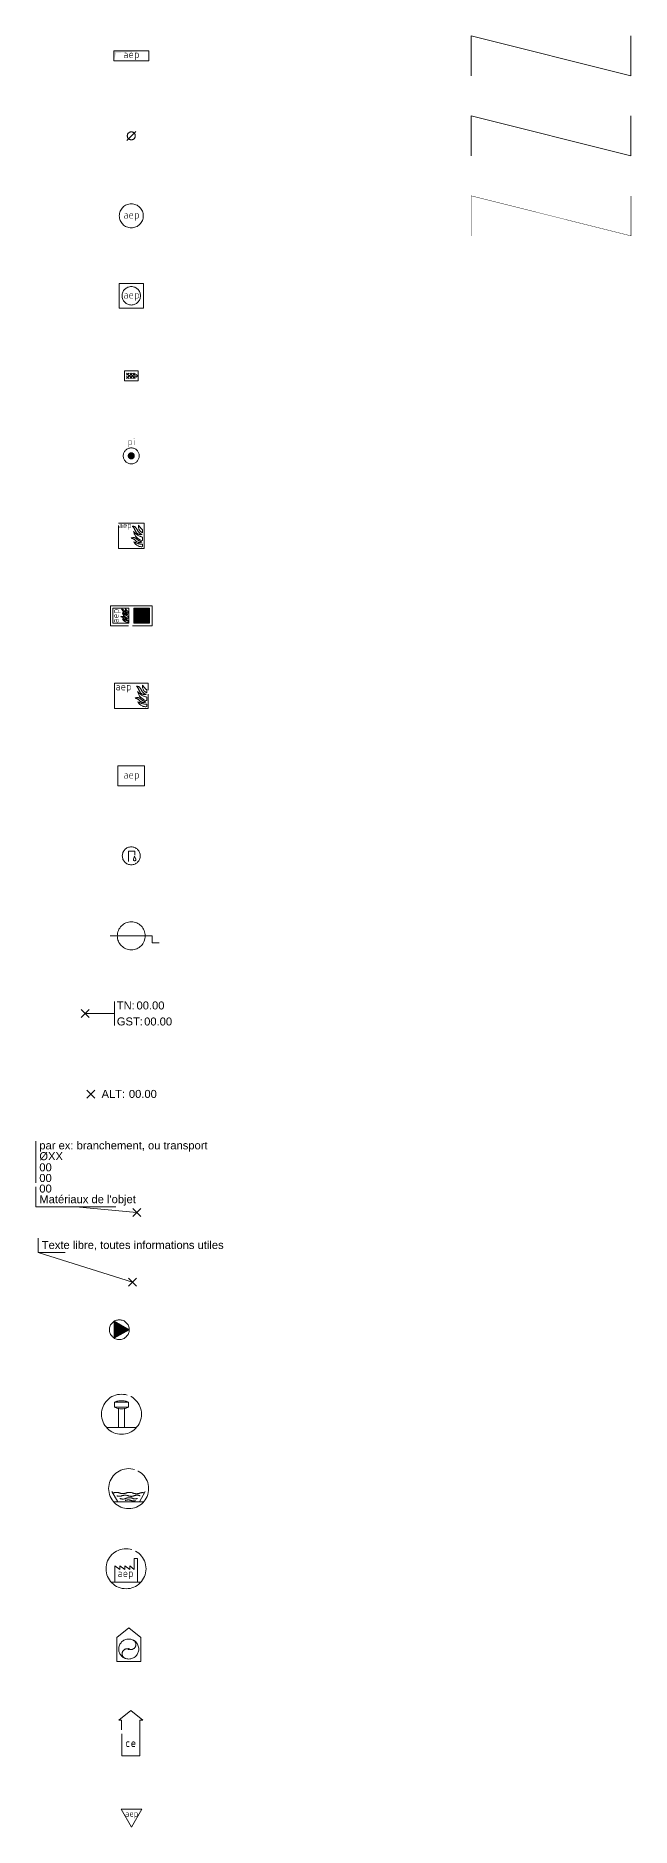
# Model space of a CAD drawing. Header units: metres. Extents: x 3068 to 3311, y 1718 to 1911.
# Drawn here: x 3077.66 to 3092.55, y 1865.97 to 1910.75 of the extents above; entities that cross this region are included whole.
import ezdxf
from ezdxf.enums import TextEntityAlignment as Align

# ---------------------------------------------------------------- set-up
doc = ezdxf.new("R2010")
doc.units = ezdxf.units.M
doc.header["$PDMODE"] = 3
doc.header["$PDSIZE"] = 0.1
doc.linetypes.add('Socle_Continu', pattern=[2.5, 2.5, 0])
for name, color, linetype, lineweight in [('EAUPO_SCI', 140, 'Socle_Continu', 13), ('EAUPO_SCS', 140, 'Socle_Continu', 13), ('EAUPO_SCT', 140, 'Socle_Continu', 13)]:
    doc.layers.add(name, color=color, linetype=linetype, lineweight=lineweight)
doc.styles.add('Reseaux', font='arial.ttf')
doc.styles.get("Standard").update_dxf_attribs({"font": 'arial.ttf'})
doc.linetypes.add('AL_0021', pattern='A,3,-0.2,0.2,-0.381,["aep",Standard,S=0.254,R=0,X=-0.254,Y=-0.1],-0.381,0.2,-0.2', length=4.562)
doc.linetypes.add('AL_0022', pattern='A,3,-0.2,0.2,-0.508,["|aep|",Standard,S=0.254,R=0,X=-0.4,Y=-0.1],-0.508,0.2,-0.2', length=4.816)
doc.linetypes.add('AL_0023', pattern='A,4,-0.254,["| |",Standard,S=0.254,R=0,X=-0.127,Y=-0.1],-0.254', length=4.508)

# ---------------------------------------------------------------- blocks, each defined once
blk = doc.blocks.new('AP_0006')
at = {"layer": 'EAUPO_SCS', "linetype": 'Socle_Continu', "flags": 128}
blk.add_lwpolyline([(0, 0.64), (0.64, 0.64), (0.64, 0), (0, 0)], close=True, dxfattribs=at)
at = {"layer": 'EAUPO_SCS', "linetype": 'Socle_Continu', "const_width": 0.0105, "flags": 128}
for points in [[(0.059, 0.613, -0.408207), (0.087, 0.586), (0.087, 0.519), (0.048, 0.519, -1.002527), (0.048, 0.566)], [(0.197, 0.519), (0.158, 0.519, -0.408864), (0.134, 0.543), (0.134, 0.582, -0.99952), (0.197, 0.582), (0.197, 0.566), (0.134, 0.566)], [(0.244, 0.472), (0.244, 0.613), (0.279, 0.613, -0.410969), (0.307, 0.586), (0.307, 0.547, -0.406349), (0.279, 0.519), (0.244, 0.519)]]:
    blk.add_lwpolyline(points, format="xyb", dxfattribs=at)
for points in [[(0.032, 0.613), (0.059, 0.613)], [(0.087, 0.566), (0.048, 0.566)]]:
    blk.add_lwpolyline(points, dxfattribs=at)
at = {"layer": 'EAUPO_SCS', "linetype": 'Socle_Continu', "flags": 128}
for points in [[(0.589, 0.354, -0.196315), (0.467, 0.471, 0.302771), (0.348, 0.565, -0.066776), (0.43, 0.429, 0.359193), (0.589, 0.354)], [(0.604, 0.471, -0.103995), (0.503, 0.59, 0.364572), (0.604, 0.399), (0.604, 0.471)], [(0.584, 0.168, -0.127976), (0.457, 0.241, 0.325176), (0.319, 0.264, -0.168604), (0.428, 0.198, 0.340764), (0.584, 0.168)], [(0.604, 0.288, -0.182354), (0.377, 0.432, 0.304591), (0.604, 0.201), (0.604, 0.288)], [(0.604, 0.116, -0.18252), (0.386, 0.173, 0.341805), (0.604, 0.051), (0.604, 0.116)]]:
    blk.add_lwpolyline(points, format="xyb", close=True, dxfattribs=at)
at = {"layer": 'EAUPO_SCS', "linetype": 'Socle_Continu', "flags": 9}
for tag, p in [('ID', (1.127, 0.872)), ('NATURE', (1.127, 0.55)), ('CALQUE', (1.127, -0.092)), ('FAMILLE', (1.127, 0.229)), ('PCRS', (1.127, -0.413)), ('NUM', (1.127, -0.735))]:
    blk.add_attdef(tag, p, '', height=0.2, dxfattribs=at)
blk = doc.blocks.new('AP_0005')
at = {"layer": 'EAUPO_SCS', "linetype": 'Socle_Continu'}
h = blk.add_hatch(color=256, dxfattribs=at)
h.dxf.hatch_style = 1
h.paths.add_polyline_path([(-0.075, 0, 1), (0.075, 0, 1)])
at = {"layer": 'EAUPO_SCS', "linetype": 'Socle_Continu', "const_width": 0.00829, "flags": 128}
for points in [[(-0.064, 0.218), (-0.064, 0.384), (-0.022, 0.384, -0.410802), (0.01, 0.352), (0.01, 0.304, -0.396178), (-0.022, 0.274), (-0.055, 0.274)], [(0.073, 0.432, 1.017983), (0.066, 0.437, 0.985387), (0.073, 0.432)]]:
    blk.add_lwpolyline(points, format="xyb", dxfattribs=at)
blk.add_lwpolyline([(0.07, 0.273), (0.07, 0.384)], dxfattribs=at)
at = {"layer": 'EAUPO_SCS', "linetype": 'Socle_Continu'}
for radius in [0.2, 0.075]:
    blk.add_circle((0, 0), radius, dxfattribs=at)
at = {"layer": 'EAUPO_SCS', "linetype": 'Socle_Continu', "flags": 9}
for tag, p in [('ID', (0.794, 0.545)), ('NATURE', (0.794, 0.224)), ('FAMILLE', (0.794, -0.098)), ('CALQUE', (0.794, -0.419)), ('PCRS', (0.794, -0.74)), ('NUM', (0.794, -1.061))]:
    blk.add_attdef(tag, p, '', height=0.2, dxfattribs=at)
blk = doc.blocks.new('AP_0000')
at = {"layer": 'EAUPO_SCS', "linetype": 'Socle_Continu'}
blk.add_hatch(color=256, dxfattribs=at).paths.add_polyline_path([(0, 0), (0.056, 0.2), (0.87, 0.25), (0, 0.25)])
at = {"layer": 'EAUPO_SCS', "linetype": 'Socle_Continu', "flags": 128}
blk.add_lwpolyline([(0, 0), (0.87, 0), (0.87, 0.25), (0, 0.25)], close=True, dxfattribs=at)
at = {"layer": 'EAUPO_SCS', "linetype": 'Socle_Continu', "const_width": 0.0132, "flags": 128}
for points in [[(0.301, 0.194, -0.408207), (0.336, 0.159), (0.336, 0.075), (0.287, 0.075, -1.002527), (0.287, 0.135)], [(0.475, 0.075), (0.425, 0.075, -0.408864), (0.395, 0.105), (0.395, 0.155, -0.99952), (0.475, 0.155), (0.475, 0.135), (0.395, 0.135)], [(0.534, 0.016), (0.534, 0.194), (0.578, 0.194, -0.410969), (0.613, 0.159), (0.613, 0.11, -0.406349), (0.578, 0.075), (0.534, 0.075)]]:
    blk.add_lwpolyline(points, format="xyb", dxfattribs=at)
for points in [[(0.267, 0.194), (0.301, 0.194)], [(0.336, 0.135), (0.287, 0.135)]]:
    blk.add_lwpolyline(points, dxfattribs=at)
at = {"layer": 'EAUPO_SCS', "linetype": 'Socle_Continu', "flags": 9}
for tag, p in [('ID', (1.251, 0.778)), ('NATURE', (1.251, 0.457)), ('CALQUE', (1.251, -0.185)), ('FAMILLE', (1.251, 0.136)), ('PCRS', (1.251, -0.507)), ('TYPE', (1.251, -0.828))]:
    blk.add_attdef(tag, p, '', height=0.2, dxfattribs=at)
blk = doc.blocks.new('AP_0013')
at = {"layer": 'EAUPO_SCI', "linetype": 'Socle_Continu'}
blk.add_point((0, 0), dxfattribs=at)
at = {"layer": 'EAUPO_SCI', "linetype": 'Socle_Continu', "insert": (0.268, 0.01), "char_height": 0.2, "attachment_point": 4}
blk.add_mtext_dynamic_manual_height_columns('ALT:', width=0.46273, gutter_width=1, heights=[0], dxfattribs=at)
at = {"layer": 'EAUPO_SCI', "linetype": 'Socle_Continu'}
blk.add_attdef('ALT', text='', height=0.2, dxfattribs=at).set_placement((0.952, 0.01), align=Align.MIDDLE_LEFT)
at = {"layer": 'EAUPO_SCI', "linetype": 'Socle_Continu', "style": 'Reseaux', "flags": 9}
for tag, p in [('NATURE', (1.998, -0.116)), ('ID', (1.998, 0.205)), ('FAMILLE', (1.998, -0.437)), ('CALQUE', (1.998, -0.758))]:
    blk.add_attdef(tag, p, '', height=0.2, dxfattribs=at)
at = {"layer": 'EAUPO_SCI', "linetype": 'Socle_Continu', "flags": 9}
blk.add_attdef('TYPE', (2.005, -1.06), '', height=0.2, dxfattribs=at)
blk = doc.blocks.new('AP_0001')
at = {"layer": 'EAUPO_SCS', "linetype": 'Socle_Continu'}
blk.add_line((0.112, 0.112), (-0.113, -0.113), dxfattribs=at)
blk.add_circle((0, 0), 0.1, dxfattribs=at)
at = {"layer": 'EAUPO_SCS', "linetype": 'Socle_Continu', "flags": 9}
for tag, p in [('ID', (0.809, 0.507)), ('NATURE', (0.809, 0.186)), ('FAMILLE', (0.809, -0.135)), ('CALQUE', (0.809, -0.456)), ('PCRS', (0.809, -0.778))]:
    blk.add_attdef(tag, p, '', height=0.2, dxfattribs=at)
blk = doc.blocks.new('AP_0002')
at = {"layer": 'EAUPO_SCS', "linetype": 'Socle_Continu', "const_width": 0.0132, "flags": 128}
for points in [[(-0.134, 0.059, -0.408207), (-0.099, 0.025), (-0.099, -0.059), (-0.149, -0.059, -1.002527), (-0.149, 0)], [(0.039, -0.059), (-0.01, -0.059, -0.408864), (-0.04, -0.03), (-0.04, 0.02, -0.99952), (0.039, 0.02), (0.039, 0), (-0.04, 0)], [(0.099, -0.119), (0.099, 0.059), (0.143, 0.059, -0.410969), (0.178, 0.025), (0.178, -0.025, -0.406349), (0.143, -0.059), (0.099, -0.059)]]:
    blk.add_lwpolyline(points, format="xyb", dxfattribs=at)
for points in [[(-0.168, 0.059), (-0.134, 0.059)], [(-0.099, 0), (-0.149, 0)]]:
    blk.add_lwpolyline(points, dxfattribs=at)
at = {"layer": 'EAUPO_SCS', "linetype": 'Socle_Continu'}
blk.add_circle((0, 0), 0.3, dxfattribs=at)
at = {"layer": 'EAUPO_SCS', "linetype": 'Socle_Continu', "flags": 9}
for tag, p in [('NATURE', (0.717, 0.338)), ('ID', (0.717, 0.66)), ('FAMILLE', (0.717, 0.017)), ('CALQUE', (0.717, -0.304)), ('PCRS', (0.717, -0.626)), ('TYPE', (0.717, -0.947))]:
    blk.add_attdef(tag, p, '', height=0.2, dxfattribs=at)
blk = doc.blocks.new('AP_0003')
at = {"layer": 'EAUPO_SCS', "linetype": 'Socle_Continu', "flags": 128}
blk.add_lwpolyline([(0, 0.613), (0.613, 0.614), (0.613, 0), (0, 0)], close=True, dxfattribs=at)
at = {"layer": 'EAUPO_SCS', "linetype": 'Socle_Continu', "const_width": 0.0132, "flags": 128}
for points in [[(0.173, 0.366, -0.408207), (0.207, 0.331), (0.207, 0.247), (0.158, 0.247, -1.002527), (0.158, 0.307)], [(0.346, 0.247), (0.297, 0.247, -0.408864), (0.267, 0.277), (0.267, 0.327, -0.99952), (0.346, 0.327), (0.346, 0.307), (0.267, 0.307)], [(0.405, 0.188), (0.405, 0.366), (0.45, 0.366, -0.410969), (0.485, 0.331), (0.485, 0.282, -0.406349), (0.45, 0.247), (0.405, 0.247)]]:
    blk.add_lwpolyline(points, format="xyb", dxfattribs=at)
for points in [[(0.138, 0.366), (0.173, 0.366)], [(0.207, 0.307), (0.158, 0.307)]]:
    blk.add_lwpolyline(points, dxfattribs=at)
at = {"layer": 'EAUPO_SCS', "linetype": 'Socle_Continu'}
blk.add_circle((0.306, 0.307), 0.23, dxfattribs=at)
at = {"layer": 'EAUPO_SCS', "linetype": 'Socle_Continu', "flags": 9}
for tag, p in [('NATURE', (1.059, 0.708)), ('ID', (1.059, 1.029)), ('FAMILLE', (1.059, 0.387)), ('CALQUE', (1.059, 0.066)), ('TYPE', (1.059, -0.577)), ('PCRS', (1.059, -0.256))]:
    blk.add_attdef(tag, p, '', height=0.2, dxfattribs=at)
blk = doc.blocks.new('AP_0004')
at = {"layer": 'EAUPO_SCS', "linetype": 'Socle_Continu'}
for p, q in [((0.054, 0.061), (0.188, 0.195)), ((0.054, 0.143), (0.106, 0.195)), ((0.054, 0.189), (0.188, 0.055)), ((0.054, 0.107), (0.106, 0.055)), ((0.13, 0.195), (0.27, 0.055)), ((0.13, 0.055), (0.27, 0.195)), ((0.212, 0.195), (0.263, 0.144)), ((0.212, 0.055), (0.263, 0.106))]:
    blk.add_line(p, q, dxfattribs=at)
at = {"layer": 'EAUPO_SCS', "linetype": 'Socle_Continu', "flags": 128}
blk.add_lwpolyline([(0, 0.25), (0.34, 0.25), (0.34, 0), (0, 0)], close=True, dxfattribs=at)
at = {"layer": 'EAUPO_SCS', "linetype": 'Socle_Continu'}
blk.add_circle((0.286, 0.125), 0.0295, dxfattribs=at)
at = {"layer": 'EAUPO_SCS', "linetype": 'Socle_Continu', "flags": 9}
for tag, p in [('ID', (0.913, 0.916)), ('NATURE', (0.913, 0.595)), ('FAMILLE', (0.913, 0.274)), ('CALQUE', (0.913, -0.048)), ('PCRS', (0.913, -0.369)), ('TYPE', (0.913, -1.011)), ('DIAM', (0.913, -0.69))]:
    blk.add_attdef(tag, p, '', height=0.2, dxfattribs=at)
blk = doc.blocks.new('AP_0007')
at = {"layer": 'EAUPO_SCS', "linetype": 'Socle_Continu'}
blk.add_hatch(color=256, dxfattribs=at).paths.add_polyline_path([(0.59, 0.062), (0.59, 0.437), (0.983, 0.437), (0.983, 0.062)])
at = {"layer": 'EAUPO_SCS', "linetype": 'Socle_Continu', "flags": 128}
for points in [[(1.049, 0), (1.049, 0.5), (0, 0.5), (0, 0)], [(0.066, 0.437), (0.459, 0.437), (0.459, 0.062), (0.066, 0.062)], [(0.59, 0.062), (0.59, 0.437), (0.983, 0.437), (0.983, 0.062)]]:
    blk.add_lwpolyline(points, close=True, dxfattribs=at)
at = {"layer": 'EAUPO_SCS', "linetype": 'Socle_Continu', "const_width": 0.0115, "flags": 128}
for points in [[(0.255, 0.333), (0.099, 0.333), (0.099, 0.372, -0.410969), (0.129, 0.402), (0.173, 0.402, -0.406349), (0.203, 0.372), (0.203, 0.333)], [(0.203, 0.281), (0.203, 0.238, -0.408864), (0.177, 0.212), (0.134, 0.212, -0.99952), (0.134, 0.281), (0.151, 0.281), (0.151, 0.212)]]:
    blk.add_lwpolyline(points, format="xyb", dxfattribs=at)
at = {"layer": 'EAUPO_SCS', "linetype": 'Socle_Continu', "flags": 128}
blk.add_lwpolyline([(0.099, 0.099, 0.0115, 0.0115, 0), (0.099, 0.13, 0.0115, 0.0115, -0.408207), (0.129, 0.16, 0.0115, 0.0115, 0), (0.203, 0.16, 0.0115, 0.0115, 0), (0.203, 0.117, 0.0115, 0.0115, -1.002527), (0.151, 0.117, 0.0115, 0.0115, 0), (0.151, 0.16, 0, 0, 0)], format="xyseb", dxfattribs=at)
for points in [[(0.43, 0.167, -0.127976), (0.351, 0.213, 0.325176), (0.265, 0.227, -0.168604), (0.333, 0.186, 0.340764), (0.43, 0.167)], [(0.434, 0.284, -0.196315), (0.357, 0.357, 0.302771), (0.283, 0.416, -0.066776), (0.334, 0.331, 0.359193), (0.434, 0.284)], [(0.443, 0.242, -0.182354), (0.301, 0.332, 0.304591), (0.443, 0.188), (0.443, 0.242)], [(0.443, 0.135, -0.18252), (0.307, 0.171, 0.341805), (0.443, 0.094), (0.443, 0.135)], [(0.443, 0.357, -0.103995), (0.38, 0.431, 0.364572), (0.443, 0.312), (0.443, 0.357)]]:
    blk.add_lwpolyline(points, format="xyb", close=True, dxfattribs=at)
at = {"layer": 'EAUPO_SCS', "linetype": 'Socle_Continu', "flags": 9}
for tag, p in [('ID', (1.427, 0.819)), ('NATURE', (1.427, 0.498)), ('CALQUE', (1.427, -0.145)), ('FAMILLE', (1.427, 0.177)), ('PCRS', (1.427, -0.466)), ('NUM', (1.427, -0.787))]:
    blk.add_attdef(tag, p, '', height=0.2, dxfattribs=at)
blk = doc.blocks.new('AP_0008')
at = {"layer": 'EAUPO_SCS', "linetype": 'Socle_Continu', "flags": 128}
blk.add_lwpolyline([(0.84, 0), (0, 0), (0, 0.64), (0.839, 0.64)], close=True, dxfattribs=at)
at = {"layer": 'EAUPO_SCS', "linetype": 'Socle_Continu', "const_width": 0.0132, "flags": 128}
for points in [[(0.086, 0.585, -0.408207), (0.121, 0.55), (0.121, 0.466), (0.072, 0.466, -1.002527), (0.072, 0.525)], [(0.26, 0.466), (0.21, 0.466, -0.408864), (0.18, 0.495), (0.18, 0.545, -0.99952), (0.26, 0.545), (0.26, 0.525), (0.18, 0.525)], [(0.319, 0.406), (0.319, 0.585), (0.363, 0.585, -0.410969), (0.398, 0.55), (0.398, 0.5, -0.406349), (0.363, 0.466), (0.319, 0.466)]]:
    blk.add_lwpolyline(points, format="xyb", dxfattribs=at)
for points in [[(0.052, 0.585), (0.086, 0.584)], [(0.121, 0.525), (0.072, 0.525)]]:
    blk.add_lwpolyline(points, dxfattribs=at)
at = {"layer": 'EAUPO_SCS', "linetype": 'Socle_Continu', "flags": 128}
for points in [[(0.789, 0.354, -0.196315), (0.667, 0.471, 0.302771), (0.548, 0.565, -0.066776), (0.63, 0.429, 0.359193), (0.789, 0.354)], [(0.804, 0.47, -0.103995), (0.703, 0.59, 0.364572), (0.804, 0.399), (0.804, 0.47)], [(0.783, 0.168, -0.127976), (0.656, 0.241, 0.325176), (0.519, 0.264, -0.168604), (0.628, 0.198, 0.340764), (0.783, 0.168)], [(0.804, 0.288, -0.182354), (0.577, 0.432, 0.304591), (0.804, 0.201), (0.804, 0.288)], [(0.804, 0.116, -0.18252), (0.586, 0.173, 0.341805), (0.804, 0.051), (0.804, 0.116)]]:
    blk.add_lwpolyline(points, format="xyb", close=True, dxfattribs=at)
at = {"layer": 'EAUPO_SCS', "linetype": 'Socle_Continu', "flags": 9}
for tag, p in [('ID', (1.25, 0.901)), ('NATURE', (1.25, 0.58)), ('FAMILLE', (1.25, 0.259)), ('CALQUE', (1.25, -0.063)), ('PCRS', (1.25, -0.384)), ('NUM', (1.25, -0.705))]:
    blk.add_attdef(tag, p, '', height=0.2, dxfattribs=at)
blk = doc.blocks.new('AP_0010')
at = {"layer": 'EAUPO_SCS', "linetype": 'Socle_Continu', "flags": 128}
blk.add_lwpolyline([(-0.07, -0.141), (-0.07, 0.113), (0.085, 0.113), (0.085, 0.014)], dxfattribs=at)
blk.add_lwpolyline([(0.113, -0.083), (0.084, -0.008), (0.056, -0.083, 1.456094)], format="xyb", close=True, dxfattribs=at)
at = {"layer": 'EAUPO_SCS', "linetype": 'Socle_Continu'}
blk.add_circle((0, 0), 0.225, dxfattribs=at)
at = {"layer": 'EAUPO_SCS', "linetype": 'Socle_Continu', "flags": 9}
for tag, p in [('NATURE', (0.705, 0.322)), ('ID', (0.705, 0.643)), ('FAMILLE', (0.705, 0)), ('CALQUE', (0.705, -0.321)), ('PCRS', (0.705, -0.642)), ('TYPE', (0.705, -0.964))]:
    blk.add_attdef(tag, p, '', height=0.2, dxfattribs=at)
blk = doc.blocks.new('*U309')
at = {"layer": 'EAUPO_SCI', "linetype": 'Socle_Continu'}
blk.add_line((0.733, 0), (0, 0), dxfattribs=at)
at = {"layer": 'EAUPO_SCI', "linetype": 'Socle_Continu', "flags": 128}
blk.add_lwpolyline([(0.733, -0.3), (0.733, 0.3)], dxfattribs=at)
at = {"layer": 'EAUPO_SCI', "linetype": 'Socle_Continu'}
blk.add_point((0, 0), dxfattribs=at)
at = {"layer": 'EAUPO_SCI', "linetype": 'Socle_Continu', "char_height": 0.2, "attachment_point": 4}
for s, insert in [('TN:', (0.793, 0.2)), ('GST:', (0.793, -0.201))]:
    blk.add_mtext_dynamic_manual_height_columns(s, width=0.46273, gutter_width=1, heights=[0], dxfattribs=dict(at, insert=insert))
at = {"layer": 'EAUPO_SCI', "linetype": 'Socle_Continu'}
for tag, p in [('TN', (1.286, 0.2)), ('GST', (1.477, -0.201))]:
    blk.add_attdef(tag, text='', height=0.2, dxfattribs=at).set_placement(p, align=Align.MIDDLE_LEFT)
at = {"layer": 'EAUPO_SCI', "linetype": 'Socle_Continu', "style": 'Reseaux', "flags": 9}
for tag, p in [('ID', (2.428, 0.07)), ('NATURE', (2.428, -0.251)), ('FAMILLE', (2.428, -0.573)), ('CALQUE', (2.428, -0.894))]:
    blk.add_attdef(tag, p, '', height=0.2, dxfattribs=at)
blk = doc.blocks.new('*U293')
at = {"layer": 'EAUPO_SCI', "linetype": 'Socle_Continu'}
blk.add_line((-1.527, 0.144), (0, 0), dxfattribs=at)
at = {"layer": 'EAUPO_SCI', "linetype": 'Socle_Continu', "flags": 128}
blk.add_lwpolyline([(-0.527, 0.144), (-2.527, 0.144), (-2.527, 1.783)], dxfattribs=at)
at = {"layer": 'EAUPO_SCI', "linetype": 'Socle_Continu'}
blk.add_point((0, 0), dxfattribs=at)
for tag, p in [('TYPE', (-2.438, 1.578)), ('DIAM', (-2.438, 1.308)), ('NBR', (-2.438, 1.029)), ('LARG', (-2.438, 0.763)), ('HAUT', (-2.438, 0.498)), ('MATER', (-2.438, 0.232))]:
    blk.add_attdef(tag, p, '', height=0.2, dxfattribs=at)
at = {"layer": 'EAUPO_SCI', "linetype": 'Socle_Continu', "flags": 9}
for tag, p in [('ID', (2.47, 1.418)), ('NATURE', (2.47, 1.097))]:
    blk.add_attdef(tag, p, '', height=0.2, dxfattribs=at)
at = {"layer": 'EAUPO_SCI', "linetype": 'Socle_Continu', "style": 'Reseaux', "flags": 9}
for tag, p in [('FAMILLE', (2.47, 0.776)), ('CALQUE', (2.47, 0.454))]:
    blk.add_attdef(tag, p, '', height=0.2, dxfattribs=at)
blk = doc.blocks.new('*U294')
at = {"layer": 'EAUPO_SCI', "linetype": 'Socle_Continu'}
blk.add_line((-2.355, 0.741), (0, 0), dxfattribs=at)
at = {"layer": 'EAUPO_SCI', "linetype": 'Socle_Continu', "flags": 128}
blk.add_lwpolyline([(-1.682, 0.741), (-2.355, 0.741), (-2.355, 1.098)], dxfattribs=at)
at = {"layer": 'EAUPO_SCI', "linetype": 'Socle_Continu'}
blk.add_point((0, 0), dxfattribs=at)
blk.add_attdef('TXT', (-2.267, 0.828), '', height=0.2, dxfattribs=at)
at = {"layer": 'EAUPO_SCI', "linetype": 'Socle_Continu', "flags": 9}
for tag, p in [('NATURE', (1.967, -0.177)), ('ID', (1.967, 0.144))]:
    blk.add_attdef(tag, p, '', height=0.2, dxfattribs=at)
at = {"layer": 'EAUPO_SCI', "linetype": 'Socle_Continu', "style": 'Reseaux', "flags": 9}
for tag, p in [('FAMILLE', (1.967, -0.499)), ('CALQUE', (1.967, -0.82)), ('PCRS', (1.967, -1.141))]:
    blk.add_attdef(tag, p, '', height=0.2, dxfattribs=at)
blk = doc.blocks.new('AP_0011')
at = {"layer": 'EAUPO_SCS', "linetype": 'Socle_Continu'}
for p, q in [((-0.525, 0), (0.525, 0)), ((0.525, 0), (0.525, -0.175)), ((0.525, -0.175), (0.7, -0.175))]:
    blk.add_line(p, q, dxfattribs=at)
blk.add_circle((0, 0), 0.35, dxfattribs=at)
at = {"layer": 'EAUPO_SCS', "linetype": 'Socle_Continu', "flags": 9}
for tag, p in [('ID', (0.929, 0.568)), ('NATURE', (0.929, 0.247)), ('FAMILLE', (0.929, -0.074)), ('CALQUE', (0.929, -0.395)), ('PCRS', (0.929, -0.717))]:
    blk.add_attdef(tag, p, '', height=0.2, dxfattribs=at)
blk = doc.blocks.new('AP_0009')
at = {"layer": 'EAUPO_SCS', "linetype": 'Socle_Continu', "flags": 128}
blk.add_lwpolyline([(0, 0), (0.666, 0), (0.666, 0.5), (0, 0.5)], close=True, dxfattribs=at)
at = {"layer": 'EAUPO_SCS', "linetype": 'Socle_Continu', "const_width": 0.0132, "flags": 128}
for points in [[(0.199, 0.309, -0.408207), (0.234, 0.275), (0.234, 0.191), (0.185, 0.191, -1.002527), (0.185, 0.25)], [(0.373, 0.191), (0.323, 0.191, -0.408864), (0.293, 0.22), (0.293, 0.27, -0.99952), (0.373, 0.27), (0.373, 0.25), (0.293, 0.25)], [(0.432, 0.131), (0.432, 0.309), (0.476, 0.309, -0.410969), (0.511, 0.275), (0.511, 0.225, -0.406349), (0.476, 0.191), (0.432, 0.191)]]:
    blk.add_lwpolyline(points, format="xyb", dxfattribs=at)
for points in [[(0.165, 0.309), (0.199, 0.309)], [(0.234, 0.25), (0.185, 0.25)]]:
    blk.add_lwpolyline(points, dxfattribs=at)
at = {"layer": 'EAUPO_SCS', "linetype": 'Socle_Continu', "flags": 9}
for tag, p in [('ID', (1.12, 0.846)), ('NATURE', (1.12, 0.525)), ('CALQUE', (1.12, -0.118)), ('FAMILLE', (1.12, 0.204)), ('PCRS', (1.12, -0.439))]:
    blk.add_attdef(tag, p, '', height=0.2, dxfattribs=at)
blk = doc.blocks.new('AP_2001')
at = {"layer": 'EAUPO_SCI', "linetype": 'Socle_Continu'}
for p, q in [((-0.178, 0.298), (-0.178, 0.176)), ((-0.178, 0.298), (0.178, 0.298)), ((-0.178, 0.176), (0.178, 0.176)), ((-0.075, 0.141), (-0.075, -0.333)), ((0.075, 0.141), (0.075, -0.333)), ((0.178, 0.298), (0.178, 0.176)), ((-0.373, -0.333), (0.373, -0.333))]:
    blk.add_line(p, q, dxfattribs=at)
blk.add_circle((0, 0), 0.5, dxfattribs=at)
for centre, start, end in [((0, -0.066), 63.957, 116.043), ((0, 0.54), 243.957, 296.043)]:
    blk.add_arc(centre, 0.405, start, end, dxfattribs=at)
at = {"layer": 'EAUPO_SCI', "linetype": 'Socle_Continu', "flags": 9}
for tag, p in [('ID', (1.338, 0.528)), ('NATURE', (1.338, 0.207)), ('FAMILLE', (1.338, -0.115)), ('CALQUE', (1.338, -0.436))]:
    blk.add_attdef(tag, p, '', height=0.2, dxfattribs=at)
blk = doc.blocks.new('AP_2002')
at = {"layer": 'EAUPO_SCI', "linetype": 'Socle_Continu'}
for p, q in [((-0.27, -0.333), (-0.417, -0.076)), ((-0.373, -0.333), (0.373, -0.333)), ((0.27, -0.333), (0.417, -0.076))]:
    blk.add_line(p, q, dxfattribs=at)
at = {"layer": 'EAUPO_SCI', "linetype": 'Socle_Continu', "flags": 128}
for points in [[(-0.395, -0.114, -0.200067), (-0.222, -0.111, 0.190854), (-0.066, -0.111, -0.190854), (0.107, -0.111, 0.190854), (0.284, -0.111, -0.196018), (0.396, -0.112, -2.252552)], [(-0.299, -0.179, 0.198196), (-0.169, -0.18, -0.195204), (-0.009, -0.18, 0.195204), (0.134, -0.18, -0.204264), (0.292, -0.182, -2.806547)], [(-0.22, -0.245, 0.213356), (-0.069, -0.245, -0.213356), (0.103, -0.245, 0.213356), (0.219, -0.245, 936829890075.315308)], [(-0.086, -0.3, -0.207034), (0.066, -0.298, 0.200728), (0.173, -0.298, -12.149811)]]:
    blk.add_lwpolyline(points, format="xyb", dxfattribs=at)
at = {"layer": 'EAUPO_SCI', "linetype": 'Socle_Continu'}
blk.add_circle((0, 0), 0.5, dxfattribs=at)
at = {"layer": 'EAUPO_SCI', "linetype": 'Socle_Continu', "flags": 9}
for tag, p in [('ID', (0.981, 0.407)), ('NATURE', (0.981, 0.085)), ('CALQUE', (0.981, -0.557)), ('FAMILLE', (0.981, -0.236)), ('TYPE', (0.981, -0.878))]:
    blk.add_attdef(tag, p, '', height=0.2, dxfattribs=at)
blk = doc.blocks.new('AP_2003')
at = {"layer": 'EAUPO_SCI', "linetype": 'Socle_Continu'}
blk.add_line((-0.373, -0.333), (0.373, -0.333), dxfattribs=at)
at = {"layer": 'EAUPO_SCI', "linetype": 'Socle_Continu', "flags": 128}
blk.add_lwpolyline([(-0.283, -0.333), (-0.283, 0.071), (-0.154, -0.016), (-0.154, 0.071), (-0.033, -0.016), (-0.033, 0.071), (0.091, -0.016), (0.091, 0.071), (0.2, -0.016), (0.2, 0.26), (0.286, 0.26), (0.286, -0.333)], dxfattribs=at)
blk.add_lwpolyline([(-0.114, -0.14, 0.0132, 0.0132, 0), (-0.163, -0.14, 0.0132, 0.0132, 1.002527), (-0.163, -0.199, 0.0132, 0.0132, 0), (-0.114, -0.199, 0.0132, 0.0132, 0), (-0.114, -0.115, 0.0132, 0.0132, 0.408207), (-0.148, -0.08, 0, 0, 0)], format="xyseb", dxfattribs=at)
at = {"layer": 'EAUPO_SCI', "linetype": 'Socle_Continu', "const_width": 0.0132, "flags": 128}
blk.add_lwpolyline([(-0.183, -0.08), (-0.148, -0.081)], dxfattribs=at)
for points in [[(0.025, -0.199), (-0.024, -0.199, -0.408864), (-0.054, -0.169), (-0.054, -0.12, -0.99952), (0.025, -0.12), (0.025, -0.14), (-0.054, -0.14)], [(0.084, -0.258), (0.084, -0.08), (0.129, -0.08, -0.410969), (0.164, -0.115), (0.164, -0.164, -0.406349), (0.129, -0.199), (0.084, -0.199)]]:
    blk.add_lwpolyline(points, format="xyb", dxfattribs=at)
at = {"layer": 'EAUPO_SCI', "linetype": 'Socle_Continu'}
blk.add_circle((0, 0), 0.5, dxfattribs=at)
at = {"layer": 'EAUPO_SCI', "linetype": 'Socle_Continu', "flags": 9}
for tag, p in [('ID', (1.041, 0.447)), ('NATURE', (1.041, 0.125)), ('FAMILLE', (1.041, -0.196)), ('CALQUE', (1.041, -0.517))]:
    blk.add_attdef(tag, p, '', height=0.2, dxfattribs=at)
blk = doc.blocks.new('AP_2004')
at = {"layer": 'EAUPO_SCI', "linetype": 'Socle_Continu'}
blk.add_lwpolyline([(-0.3, 0.6), (0, 0.844), (0.3, 0.6), (0.3, 0), (-0.3, 0)], close=True, dxfattribs=at)
for radius in [0.25, 0.012]:
    blk.add_circle((0, 0.31), radius, dxfattribs=at)
for centre, start, end in [((0.056, 0.422), 243.4069, 63.4069), ((-0.04, 0.191), 71.4352, 251.468)]:
    blk.add_arc(centre, 0.125, start, end, dxfattribs=at)
at = {"layer": 'EAUPO_SCI', "linetype": 'Socle_Continu', "style": 'Reseaux', "flags": 9}
for tag, p in [('ID', (0.824, 0.469)), ('NATURE', (0.824, 0.147)), ('FAMILLE', (0.824, -0.174)), ('CALQUE', (0.824, -0.495))]:
    blk.add_attdef(tag, p, '', height=0.2, dxfattribs=at)
blk = doc.blocks.new('AP_2005')
at = {"layer": 'EAUPO_SCI', "linetype": 'Socle_Continu', "flags": 128}
blk.add_lwpolyline([(-0.225, 0), (0.225, 0), (0.226, 0.889), (0.3, 0.889), (0, 1.133), (-0.3, 0.889), (-0.226, 0.889)], close=True, dxfattribs=at)
at = {"layer": 'EAUPO_SCI', "linetype": 'Socle_Continu', "const_width": 0.02, "flags": 128}
for points in [[(-0.031, 0.349), (-0.075, 0.349, 0.410969), (-0.11, 0.315), (-0.11, 0.265, 0.406349), (-0.075, 0.231), (-0.031, 0.231)], [(0.108, 0.231), (0.058, 0.231, -0.408864), (0.029, 0.26), (0.029, 0.31, -0.99952), (0.108, 0.31), (0.108, 0.29), (0.029, 0.29)]]:
    blk.add_lwpolyline(points, format="xyb", dxfattribs=at)
at = {"layer": 'EAUPO_SCI', "linetype": 'Socle_Continu', "style": 'Reseaux', "flags": 9}
for tag, p in [('ID', (0.922, 0.954)), ('NATURE', (0.922, 0.633)), ('FAMILLE', (0.922, 0.312)), ('CALQUE', (0.922, -0.01))]:
    blk.add_attdef(tag, p, '', height=0.2, dxfattribs=at)
blk = doc.blocks.new('AP_2000')
at = {"layer": 'EAUPO_SCS', "linetype": 'Socle_Continu'}
h = blk.add_hatch(color=256, dxfattribs=at)
h.dxf.hatch_style = 1
h.paths.add_polyline_path([(-0.127, 0.212), (-0.127, -0.212), (0.247, -0.006)])
at = {"layer": 'EAUPO_SCS', "linetype": 'Socle_Continu', "flags": 128}
blk.add_lwpolyline([(-0.127, -0.212), (0.247, -0.006), (-0.127, 0.212), (-0.127, -0.212)], close=True, dxfattribs=at)
at = {"layer": 'EAUPO_SCS', "linetype": 'Socle_Continu'}
blk.add_circle((0, 0), 0.247, dxfattribs=at)
at = {"layer": 'EAUPO_SCS', "linetype": 'Socle_Continu', "flags": 9}
for tag, p in [('ID', (0.997, 0.542)), ('NATURE', (0.997, 0.22)), ('FAMILLE', (0.997, -0.101)), ('CALQUE', (0.997, -0.422)), ('TYPE', (0.997, -1.065)), ('PCRS', (0.997, -0.743))]:
    blk.add_attdef(tag, p, '', height=0.2, dxfattribs=at)
blk = doc.blocks.new('AP_2006')
at = {"layer": 'EAUPO_SCI', "linetype": 'Socle_Continu', "flags": 128}
blk.add_lwpolyline([(-0.26, 0.45), (0.26, 0.45), (0, 0)], close=True, dxfattribs=at)
at = {"layer": 'EAUPO_SCI', "linetype": 'Socle_Continu', "const_width": 0.0107, "flags": 128}
for points in [[(-0.107, 0.366, -0.408207), (-0.079, 0.338), (-0.079, 0.27), (-0.119, 0.27, -1.002527), (-0.119, 0.318)], [(0.033, 0.27), (-0.007, 0.27, -0.408864), (-0.031, 0.294), (-0.031, 0.334, -0.99952), (0.033, 0.334), (0.033, 0.318), (-0.031, 0.318)], [(0.081, 0.222), (0.081, 0.366), (0.117, 0.366, -0.410969), (0.145, 0.338), (0.145, 0.298, -0.406349), (0.117, 0.27), (0.081, 0.27)]]:
    blk.add_lwpolyline(points, format="xyb", dxfattribs=at)
for points in [[(-0.135, 0.366), (-0.107, 0.366)], [(-0.079, 0.318), (-0.119, 0.318)]]:
    blk.add_lwpolyline(points, dxfattribs=at)
at = {"layer": 'EAUPO_SCI', "linetype": 'Socle_Continu', "flags": 9}
for tag, p in [('NATURE', (0.773, 0.356)), ('ID', (0.773, 0.677)), ('FAMILLE', (0.773, 0.035)), ('CALQUE', (0.773, -0.287))]:
    blk.add_attdef(tag, p, '', height=0.2, dxfattribs=at)

msp = doc.modelspace()

# ---------------------------------------------------------------- linework, layer by layer
at = {"layer": 'EAUPO_SCT', "linetype": 'AL_0021', "flags": 128}
msp.add_lwpolyline([(3088.549, 1909.753), (3088.549, 1910.753), (3092.549, 1909.753), (3092.549, 1910.753)], dxfattribs=at)
at = {"layer": 'EAUPO_SCT', "linetype": 'AL_0022', "flags": 128}
msp.add_lwpolyline([(3088.549, 1907.753), (3088.549, 1908.753), (3092.549, 1907.753), (3092.549, 1908.753)], dxfattribs=at)
at = {"layer": 'EAUPO_SCT', "linetype": 'AL_0023', "const_width": 0.01, "flags": 128}
msp.add_lwpolyline([(3088.549, 1905.753), (3088.549, 1906.753), (3092.549, 1905.753), (3092.549, 1906.753)], dxfattribs=at)

# ---------------------------------------------------------------- block references
at = {"layer": 'EAUPO_SCI', "linetype": 'Socle_Continu'}
for name, p, values in [('*U309', (3078.894, 1886.313), {'TN': '00.00', 'GST': '00.00'}), ('AP_0013', (3079.037, 1884.291), {'ALT': '00.00'}), ('*U293', (3080.187, 1881.337), {'TYPE': 'par ex: branchement, ou transport', 'DIAM': 'ØXX', 'NBR': '00', 'LARG': '00', 'HAUT': '00', 'MATER': "Matériaux de l'objet"}), ('*U294', (3080.077, 1879.597), {'TXT': 'Texte libre, toutes informations utiles'})]:
    msp.add_blockref(name, p, dxfattribs=at).add_auto_attribs(values)
for name, p in [('AP_2001', (3079.804, 1876.293)), ('AP_2002', (3079.983, 1874.434)), ('AP_2003', (3079.918, 1872.43)), ('AP_2004', (3079.985, 1870.113)), ('AP_2005', (3080.034, 1867.755)), ('AP_2006', (3080.055, 1865.97))]:
    msp.add_blockref(name, p, dxfattribs=at)
at = {"layer": 'EAUPO_SCS', "linetype": 'Socle_Continu'}
for name, p in [('AP_0000', (3079.614, 1910.129)), ('AP_0001', (3080.049, 1908.253)), ('AP_0002', (3080.049, 1906.253)), ('AP_0003', (3079.743, 1903.947)), ('AP_0004', (3079.879, 1902.128)), ('AP_0005', (3080.049, 1900.253)), ('AP_0006', (3079.729, 1897.933)), ('AP_0007', (3079.525, 1896.004)), ('AP_0008', (3079.63, 1893.933)), ('AP_0009', (3079.716, 1892.003)), ('AP_0010', (3080.049, 1890.253)), ('AP_0011', (3080.049, 1888.253)), ('AP_2000', (3079.75, 1878.407))]:
    msp.add_blockref(name, p, dxfattribs=at)

doc.saveas('drawing.dxf')
